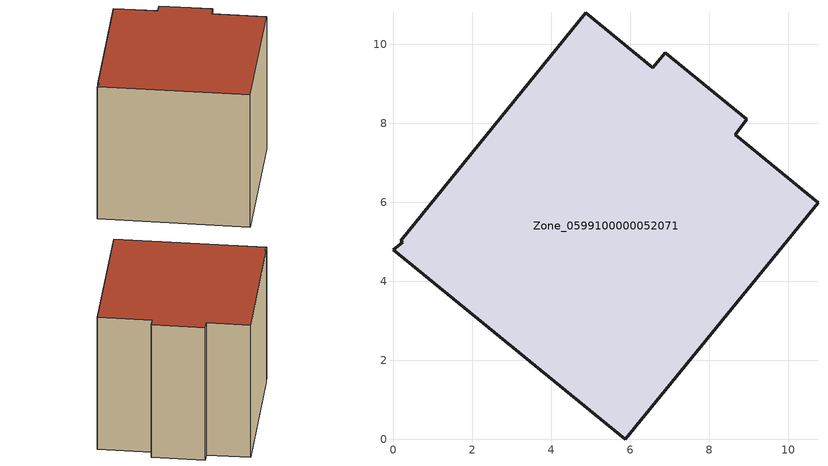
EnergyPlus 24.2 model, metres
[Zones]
Zone_0599100000052071
 floor ground (C_G): 0,4.8 0.23,4.99 0.18,5.03 4.87,10.8 6.57,9.41 6.88,9.79 8.95,8.1 8.65,7.71 10.75,5.99 5.87,0 z0
 wall outside (C_F): 5.87,0 10.75,5.99 8.65,7.71 8.95,8.1 6.88,9.79 6.57,9.41 4.87,10.8 0.18,5.03 0.23,4.99 0,4.8 5.87,0 z0:7.52
 roof outside (C_R): 0.23,4.99 0,4.8 5.87,0 10.75,5.99 8.65,7.71 8.95,8.1 6.88,9.79 6.57,9.41 4.87,10.8 0.18,5.03 z7.52
[BUILDING]
Pand.0599100000052071: North Axis=0; Terrain=City; Loads Convergence Tolerance Value=0.04; Temperature Convergence Tolerance Value=0.4; Solar Distribution=FullExterior; Maximum Number of Warmup Days=25; Minimum Number of Warmup Days=1
[Site:Location]
Rotterdam.The.Hague.AP_ZH_NLD Design_Conditions: Latitude=51.96; Longitude=4.45; Time Zone=1; Elevation=-4.5
[SITE:GROUNDTEMPERATURE:BUILDINGSURFACE]
18, 18, 18, 18, 18, 18, 18, 18, 18, 18, 18, 18
[MATERIAL] Thermal Absorptance=0.9; Solar Absorptance=0.7; Visible Absorptance=0.7
Name | Roughness | Thickness | Conductivity | Density | Specific Heat
G.TI.1946-1964 | MediumSmooth | 0.15 | 1 | 540 | 1210
F.TI.1946-1964 | Rough | 0.3 | 0.857143 | 1920 | 840
R.TI.1946-1964 | MediumRough | 0.2 | 0.277778 | 1500 | 1000
[CONSTRUCTION]
C_G: G.TI.1946-1964
C_F: F.TI.1946-1964
C_R: R.TI.1946-1964
[ZONE]
Zone_0599100000052071: Type=1; Multiplier=1; Ceiling Height=Autocalculate; Volume=Autocalculate; Floor Area=autocalculate; Part of Total Floor Area=Yes
[ZONEINFILTRATION:DESIGNFLOWRATE]
Infil_Zone_0599100000052071: Zone or ZoneList or Space or SpaceList=Zone_0599100000052071; Schedule=AlwaysOn; Design Flow Rate Calculation Method=Flow/Area; Flow Rate per Floor Area=0.003; Constant Term Coefficient=1; Temperature Term Coefficient=0; Velocity Term Coefficient=0; Velocity Squared Term Coefficient=0
[HVACTEMPLATE:ZONE:IDEALLOADSAIRSYSTEM]
Zone_0599100000052071: Maximum Heating Supply Air Temperature=50; Minimum Cooling Supply Air Temperature=13; Maximum Heating Supply Air Humidity Ratio=0.0156; Minimum Cooling Supply Air Humidity Ratio=0.0077; Heating Limit=NoLimit; Cooling Limit=NoLimit; Dehumidification Control Type=ConstantSensibleHeatRatio; Cooling Sensible Heat Ratio=0.7; Dehumidification Setpoint=60; Humidification Control Type=None; Humidification Setpoint=30; Outdoor Air Method=None; Outdoor Air Flow Rate per Person=0.00944; Outdoor Air Flow Rate per Zone Floor Area=0; Outdoor Air Flow Rate per Zone=0; Demand Controlled Ventilation Type=None; Outdoor Air Economizer Type=NoEconomizer; Heat Recovery Type=None; Sensible Heat Recovery Effectiveness=0.7; Latent Heat Recovery Effectiveness=0.65
[ZONECONTROL:THERMOSTAT]
ThermostatControl_Zone_0599100000052071: Zone or ZoneList=Zone_0599100000052071; Control Type Schedule=DualSetpointControlType; Control 1=Thermostat_Zone_0599100000052071; Temperature Difference Between Cutout And Setpoint=0
[THERMOSTATSETPOINT:DUALSETPOINT]
Thermostat_Zone_0599100000052071: Heating Setpoint Temperature Schedule=HeatingSetpoint_Zone_0599100000052071; Cooling Setpoint Temperature Schedule=CoolingSetpoint_Zone_0599100000052071
[SCHEDULE:COMPACT]
HeatingSetpoint_Zone_0599100000052071: Through: 12/31, For: AllDays, Until: 24:00, 21
CoolingSetpoint_Zone_0599100000052071: Through: 12/31, For: AllDays, Until: 24:00, 24
DualSetpointControlType: Through: 12/31, For: AllDays, Until: 24:00, 4
AlwaysOn: Through: 12/31, For: AllDays, Until: 24:00, 1
